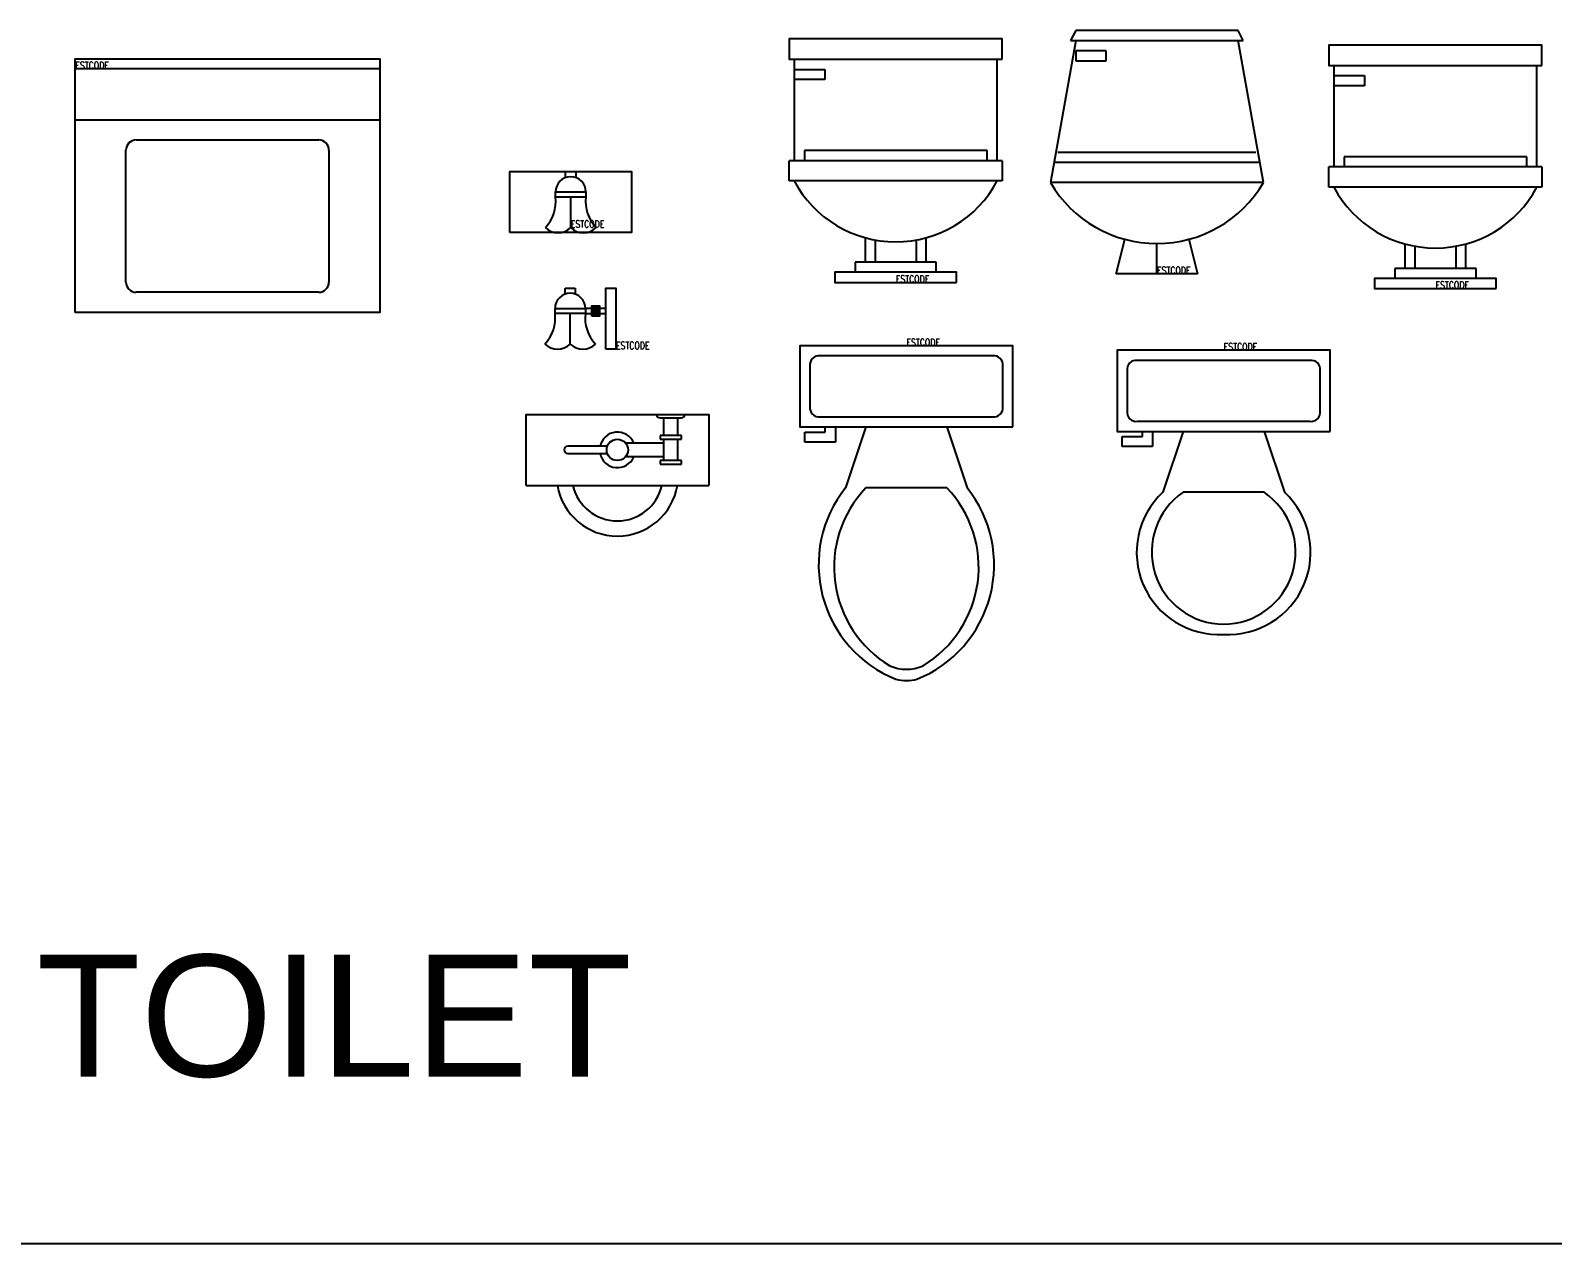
# Model space of a CAD drawing. Header units: metres. Extents: x 3586 to 7307, y 3108 to 6437.
# Drawn here: x 4054.7834 to 4055.1984, y 3259.2675 to 3259.5983 of the extents above; entities that cross this region are included whole.
import ezdxf

# ---------------------------------------------------------------- set-up
doc = ezdxf.new("R2010")
doc.units = ezdxf.units.M
doc.styles.add('ATTR', font='romans.shx', dxfattribs={"width": 0.8, "height": 0.7})
doc.styles.get("Standard").update_dxf_attribs({"font": 'arial.ttf'})

msp = doc.modelspace()

# ---------------------------------------------------------------- linework, layer by layer
for p, q in [((4055.068377662295, 3259.598265738822), (4055.066994127243, 3259.595498668718)), ((4055.112650783954, 3259.598265738822), (4055.068377662295, 3259.598265738822)), ((4055.114034319006, 3259.595498668718), (4055.112650783954, 3259.598265738822)), ((4055.068377662295, 3259.595498668718), (4055.061459987036, 3259.556759687266)), ((4055.066994127243, 3259.595498668718), (4055.114034319006, 3259.595498668718)), ((4055.076678872606, 3259.592731598615), (4055.068377662295, 3259.592731598615)), ((4055.068377662295, 3259.592731598615), (4055.068377662295, 3259.589964528511)), ((4055.076678872606, 3259.589964528511), (4055.076678872606, 3259.592731598615)), ((4055.119568459213, 3259.556759687266), (4055.112650783954, 3259.595498668718)), ((4054.991627141523, 3259.590422948774), (4054.991627141523, 3259.562752247737)), ((4055.046968543597, 3259.562752247737), (4055.046968543597, 3259.590422948774)), ((4055.068377662295, 3259.589964528511), (4055.076678872606, 3259.589964528511)), ((4055.138782226833, 3259.588732032951), (4055.138782226833, 3259.561061331914)), ((4055.194123628907, 3259.561061331914), (4055.194123628907, 3259.588732032951)), ((4054.878594022396, 3259.587761146482), (4054.795581919284, 3259.587761146482)), ((4054.991627141523, 3259.58765587867), (4054.999928351834, 3259.58765587867)), ((4054.999928351834, 3259.584888808567), (4054.991627141523, 3259.584888808567)), ((4054.999928351834, 3259.58765587867), (4054.999928351834, 3259.584888808567)), ((4055.138782226833, 3259.585964962847), (4055.147083437143, 3259.585964962847)), ((4055.147083437143, 3259.585964962847), (4055.147083437143, 3259.583197892743)), ((4055.147083437143, 3259.583197892743), (4055.138782226833, 3259.583197892743)), ((4054.795581919284, 3259.573925795964), (4054.878594022396, 3259.573925795964)), ((4055.044201473493, 3259.56551931784), (4054.994394211627, 3259.56551931784)), ((4054.994394211627, 3259.56551931784), (4054.994394211627, 3259.562752247737)), ((4055.044201473493, 3259.562752247737), (4055.044201473493, 3259.56551931784)), ((4055.063524221333, 3259.565060897577), (4055.117501457846, 3259.565060897577)), ((4055.191356558803, 3259.563828402017), (4055.141549296936, 3259.563828402017)), ((4055.141549296936, 3259.563828402017), (4055.141549296936, 3259.561061331914)), ((4055.191356558803, 3259.561061331914), (4055.191356558803, 3259.563828402017)), ((4054.929298654455, 3259.558127381027), (4054.929298654455, 3259.559762442751)), ((4054.932065724559, 3259.559762442751), (4054.932065724559, 3259.558127381027)), ((4055.048352078649, 3259.562752247737), (4054.990243606471, 3259.562752247737)), ((4054.990243606471, 3259.557218107529), (4054.990243606471, 3259.562752247737)), ((4055.048352078649, 3259.562752247737), (4055.048352078649, 3259.557218107529)), ((4055.118171088811, 3259.562293827474), (4055.062835220877, 3259.562293827474)), ((4055.195507163959, 3259.561061331914), (4055.137398691781, 3259.561061331914)), ((4055.137398691781, 3259.555527191706), (4055.137398691781, 3259.561061331914)), ((4055.195507163959, 3259.561061331914), (4055.195507163959, 3259.555527191706)), ((4055.048352078649, 3259.557218107529), (4054.990243606471, 3259.557218107529)), ((4055.119568459213, 3259.556759687266), (4055.061459987036, 3259.556759687266)), ((4055.195507163959, 3259.555527191706), (4055.137398691781, 3259.555527191706)), ((4054.926531584351, 3259.552844767492), (4054.926531584351, 3259.554228302544)), ((4054.926531584351, 3259.554228302544), (4054.934832794663, 3259.554228302544)), ((4054.934832794663, 3259.552844767492), (4054.926531584351, 3259.552844767492)), ((4054.930682189507, 3259.544543557181), (4054.930682189507, 3259.552844767492)), ((4054.934832794663, 3259.554228302544), (4054.934832794663, 3259.552844767492)), ((4055.010996632249, 3259.541740500904), (4055.010996632249, 3259.5350815467)), ((4055.013763702352, 3259.5350815467), (4055.013763702352, 3259.54107446713)), ((4055.024831982767, 3259.54107446713), (4055.024831982767, 3259.5350815467)), ((4055.027599052871, 3259.5350815467), (4055.027599052871, 3259.541740500904)), ((4055.07944594271, 3259.531856056333), (4055.081797952298, 3259.541260774201)), ((4055.090514223125, 3259.531856056333), (4055.090514223125, 3259.540157266644)), ((4055.099219425671, 3259.541307814393), (4055.101582503539, 3259.531856056333)), ((4055.158151717559, 3259.540049585081), (4055.158151717559, 3259.533390630877)), ((4055.160918787662, 3259.533390630877), (4055.160918787662, 3259.539383551307)), ((4055.171987068077, 3259.539383551307), (4055.171987068077, 3259.533390630877)), ((4055.174754138181, 3259.533390630877), (4055.174754138181, 3259.540049585081)), ((4055.030366122975, 3259.5350815467), (4055.008229562145, 3259.5350815467)), ((4055.008229562145, 3259.5350815467), (4055.008229562145, 3259.532314476596)), ((4055.030366122975, 3259.532314476596), (4055.030366122975, 3259.5350815467)), ((4055.101582503539, 3259.531856056333), (4055.07944594271, 3259.531856056333)), ((4055.177521208284, 3259.533390630877), (4055.155384647455, 3259.533390630877)), ((4055.155384647455, 3259.533390630877), (4055.155384647455, 3259.530623560773)), ((4055.177521208284, 3259.530623560773), (4055.177521208284, 3259.533390630877)), ((4054.929163481077, 3259.527981517215), (4054.931930551181, 3259.527981517215)), ((4054.929163481077, 3259.526346455491), (4054.929163481077, 3259.527981517215)), ((4054.931930551181, 3259.527981517215), (4054.931930551181, 3259.526346455491)), ((4054.926396410973, 3259.521063841955), (4054.926396410973, 3259.522447377007)), ((4054.926396410973, 3259.522447377007), (4054.934697621285, 3259.522447377007)), ((4054.934697621285, 3259.522447377007), (4054.934697621285, 3259.521063841955)), ((4054.940231761492, 3259.522447377007), (4054.934697621285, 3259.522447377007)), ((4054.937464691388, 3259.522087657894), (4054.937464691388, 3259.521423561069)), ((4054.934697621285, 3259.521063841955), (4054.926396410973, 3259.521063841955)), ((4054.930547016129, 3259.512762631644), (4054.930547016129, 3259.521063841955)), ((4054.934697621285, 3259.521063841955), (4054.940231761492, 3259.521063841955)), ((4055.048490606726, 3259.49567033193), (4055.048490606726, 3259.506738612345)), ((4055.134994782685, 3259.49445416637), (4055.134994782685, 3259.505522446785)), ((4054.954066106097, 3259.49358049794), (4054.961813874716, 3259.49358049794)), ((4054.955034552962, 3259.492612023404), (4054.96084540018, 3259.492612023404)), ((4054.956003027499, 3259.492612023404), (4054.956003027499, 3259.487769650722)), ((4054.959876925644, 3259.487769650722), (4054.959876925644, 3259.492612023404)), ((4054.994532739704, 3259.488752656671), (4055.000066879911, 3259.488752656671)), ((4054.994532739704, 3259.485985586567), (4054.994532739704, 3259.488752656671)), ((4055.000066879911, 3259.488752656671), (4055.000066879911, 3259.490136191723)), ((4055.002833950015, 3259.490136191723), (4055.002833950015, 3259.485985586567)), ((4055.011135160326, 3259.490136191723), (4055.005601020118, 3259.4735337711)), ((4055.033271721155, 3259.490136191723), (4055.038805861363, 3259.4735337711)), ((4055.086571055871, 3259.487536491111), (4055.086571055871, 3259.488920026163)), ((4055.089338125974, 3259.488920026163), (4055.089338125974, 3259.484769421008)), ((4055.097639336285, 3259.488920026163), (4055.092105196078, 3259.472317605541)), ((4055.119775897115, 3259.488920026163), (4055.125310037322, 3259.472317605541)), ((4054.940701434203, 3259.484864227114), (4054.929854215019, 3259.484864227114)), ((4054.945551388656, 3259.48583270165), (4054.956003027499, 3259.48583270165)), ((4054.96084540018, 3259.487769650722), (4054.955034552962, 3259.487769650722)), ((4054.955034552962, 3259.487769650722), (4054.955034552962, 3259.486801176186)), ((4054.955034552962, 3259.486801176186), (4054.96084540018, 3259.486801176186)), ((4054.956003027499, 3259.486801176186), (4054.956003027499, 3259.480990328968)), ((4054.959876925644, 3259.480990328968), (4054.959876925644, 3259.486801176186)), ((4054.96084540018, 3259.486801176186), (4054.96084540018, 3259.487769650722)), ((4055.002833950015, 3259.485985586567), (4054.994532739704, 3259.485985586567)), ((4055.081036915663, 3259.487536491111), (4055.086571055871, 3259.487536491111)), ((4055.081036915663, 3259.484769421008), (4055.081036915663, 3259.487536491111)), ((4055.089338125974, 3259.484769421008), (4055.081036915663, 3259.484769421008)), ((4054.929854215019, 3259.482927278041), (4054.940701434203, 3259.482927278041)), ((4054.956003027499, 3259.481958803505), (4054.945581715745, 3259.481958803505)), ((4054.96084540018, 3259.480990328968), (4054.955034552962, 3259.480990328968)), ((4054.955034552962, 3259.480990328968), (4054.955034552962, 3259.480021854432)), ((4054.96084540018, 3259.480021854432), (4054.96084540018, 3259.480990328968)), ((4054.955034552962, 3259.480021854432), (4054.96084540018, 3259.480021854432)), ((4054.918509227593, 3259.474211007214), (4054.96831648946, 3259.474211007214)), ((4055.033271721155, 3259.4735337711), (4055.011135160326, 3259.4735337711)), ((4055.119775897115, 3259.472317605541), (4055.097639336285, 3259.472317605541)), ((4054.192718021622, 3259.267466689114), (4055.591294330624, 3259.267466689114))]:
    msp.add_line(p, q)
for points in [[(4055.048352078649, 3259.590422948774), (4055.048352078649, 3259.595957088981), (4054.990243606471, 3259.595957088981), (4054.990243606471, 3259.590422948774)], [(4055.195507163959, 3259.588732032951), (4055.195507163959, 3259.594266173158), (4055.137398691781, 3259.594266173158), (4055.137398691781, 3259.588732032951)], [(4054.795581919284, 3259.521351463993), (4054.795581919284, 3259.590528216586), (4054.878594022396, 3259.590528216586), (4054.878594022396, 3259.521351463993)], [(4054.914079768885, 3259.543160022129), (4054.914079768885, 3259.559762442751), (4054.947284610129, 3259.559762442751), (4054.947284610129, 3259.543160022129)], [(4055.035900263182, 3259.529547406492), (4055.035900263182, 3259.532314476596), (4055.002695421937, 3259.532314476596), (4055.002695421937, 3259.529547406492)], [(4055.183055348492, 3259.527856490669), (4055.183055348492, 3259.530623560773), (4055.149850507247, 3259.530623560773), (4055.149850507247, 3259.527856490669)], [(4054.940231761492, 3259.511379096592), (4054.940231761492, 3259.527981517215), (4054.942998831596, 3259.527981517215), (4054.942998831596, 3259.511379096592)], [(4054.936427040099, 3259.520372074429), (4054.936427040099, 3259.523139144533), (4054.938502342677, 3259.523139144533), (4054.938502342677, 3259.520372074429)], [(4054.93644087545, 3259.52039974513), (4054.93644087545, 3259.523111473832), (4054.938488507326, 3259.523111473832), (4054.938488507326, 3259.52039974513)], [(4054.936468546151, 3259.520427415832), (4054.936468546151, 3259.523083803131), (4054.938460836625, 3259.523083803131), (4054.938460836625, 3259.520427415832)], [(4054.936496216852, 3259.520455086533), (4054.936496216852, 3259.52305613243), (4054.938433165924, 3259.52305613243), (4054.938433165924, 3259.520455086533)], [(4054.936523887553, 3259.520482757234), (4054.936523887553, 3259.523028461729), (4054.938405495223, 3259.523028461729), (4054.938405495223, 3259.520482757234)], [(4054.936551558254, 3259.520510427935), (4054.936551558254, 3259.523000791028), (4054.938377824522, 3259.523000791028), (4054.938377824522, 3259.520510427935)], [(4054.936579228955, 3259.520538098636), (4054.936579228955, 3259.522973120327), (4054.938350153821, 3259.522973120327), (4054.938350153821, 3259.520538098636)], [(4054.936606899656, 3259.520565769337), (4054.936606899656, 3259.522945449626), (4054.93832248312, 3259.522945449626), (4054.93832248312, 3259.520565769337)], [(4054.936634570357, 3259.520593440038), (4054.936634570357, 3259.522917778925), (4054.938294812419, 3259.522917778925), (4054.938294812419, 3259.520593440038)], [(4054.936662241058, 3259.520621110739), (4054.936662241058, 3259.522890108224), (4054.938267141718, 3259.522890108224), (4054.938267141718, 3259.520621110739)], [(4054.936689911759, 3259.52064878144), (4054.936689911759, 3259.522862437523), (4054.938239471017, 3259.522862437523), (4054.938239471017, 3259.52064878144)], [(4054.93671758246, 3259.520676452141), (4054.93671758246, 3259.522834766822), (4054.938211800316, 3259.522834766822), (4054.938211800316, 3259.520676452141)], [(4054.936745253161, 3259.520704122842), (4054.936745253161, 3259.522807096121), (4054.938184129615, 3259.522807096121), (4054.938184129615, 3259.520704122842)], [(4054.936772923862, 3259.520731793543), (4054.936772923862, 3259.52277942542), (4054.938156458914, 3259.52277942542), (4054.938156458914, 3259.520731793543)], [(4054.936800594563, 3259.520759464244), (4054.936800594563, 3259.522751754719), (4054.938128788213, 3259.522751754719), (4054.938128788213, 3259.520759464244)], [(4054.936828265264, 3259.520787134945), (4054.936828265264, 3259.522724084018), (4054.938101117512, 3259.522724084018), (4054.938101117512, 3259.520787134945)], [(4054.936855935965, 3259.520814805646), (4054.936855935965, 3259.522696413317), (4054.938073446811, 3259.522696413317), (4054.938073446811, 3259.520814805646)], [(4054.936883606666, 3259.520842476347), (4054.936883606666, 3259.522668742616), (4054.93804577611, 3259.522668742616), (4054.93804577611, 3259.520842476347)], [(4054.936911277367, 3259.520870147048), (4054.936911277367, 3259.522641071915), (4054.938018105409, 3259.522641071915), (4054.938018105409, 3259.520870147048)], [(4054.936938948068, 3259.520897817749), (4054.936938948068, 3259.522613401214), (4054.937990434708, 3259.522613401214), (4054.937990434708, 3259.520897817749)], [(4054.936966618769, 3259.52092548845), (4054.936966618769, 3259.522585730513), (4054.937962764007, 3259.522585730513), (4054.937962764007, 3259.52092548845)], [(4054.93699428947, 3259.520953159151), (4054.93699428947, 3259.522558059812), (4054.937935093306, 3259.522558059812), (4054.937935093306, 3259.520953159151)], [(4054.937021960171, 3259.520980829852), (4054.937021960171, 3259.52253038911), (4054.937907422605, 3259.52253038911), (4054.937907422605, 3259.520980829852)], [(4054.937049630872, 3259.521008500553), (4054.937049630872, 3259.522502718409), (4054.937879751904, 3259.522502718409), (4054.937879751904, 3259.521008500553)], [(4054.937077301573, 3259.521036171254), (4054.937077301573, 3259.522475047708), (4054.937852081202, 3259.522475047708), (4054.937852081202, 3259.521036171254)], [(4054.937104972274, 3259.521063841955), (4054.937104972274, 3259.522447377007), (4054.937824410501, 3259.522447377007), (4054.937824410501, 3259.521063841955)], [(4054.937132642975, 3259.521091512656), (4054.937132642975, 3259.522419706306), (4054.9377967398, 3259.522419706306), (4054.9377967398, 3259.521091512656)], [(4054.937160313677, 3259.521119183357), (4054.937160313677, 3259.522392035605), (4054.937769069099, 3259.522392035605), (4054.937769069099, 3259.521119183357)], [(4054.937187984378, 3259.521146854059), (4054.937187984378, 3259.522364364904), (4054.937741398398, 3259.522364364904), (4054.937741398398, 3259.521146854059)], [(4054.937215655079, 3259.52117452476), (4054.937215655079, 3259.522336694203), (4054.937713727697, 3259.522336694203), (4054.937713727697, 3259.52117452476)], [(4054.93724332578, 3259.521202195461), (4054.93724332578, 3259.522309023502), (4054.937686056996, 3259.522309023502), (4054.937686056996, 3259.521202195461)], [(4054.937270996481, 3259.521229866162), (4054.937270996481, 3259.522281352801), (4054.937658386295, 3259.522281352801), (4054.937658386295, 3259.521229866162)], [(4054.937298667182, 3259.521257536863), (4054.937298667182, 3259.5222536821), (4054.937630715594, 3259.5222536821), (4054.937630715594, 3259.521257536863)], [(4054.937326337883, 3259.521285207564), (4054.937326337883, 3259.522226011399), (4054.937603044893, 3259.522226011399), (4054.937603044893, 3259.521285207564)], [(4054.937354008584, 3259.521312878265), (4054.937354008584, 3259.522198340698), (4054.937575374192, 3259.522198340698), (4054.937575374192, 3259.521312878265)], [(4054.937381679285, 3259.521340548966), (4054.937381679285, 3259.522170669997), (4054.937547703491, 3259.522170669997), (4054.937547703491, 3259.521340548966)], [(4054.937409349986, 3259.521368219667), (4054.937409349986, 3259.522142999296), (4054.93752003279, 3259.522142999296), (4054.93752003279, 3259.521368219667)], [(4054.937437020687, 3259.521395890368), (4054.937437020687, 3259.522115328595), (4054.937492362089, 3259.522115328595), (4054.937492362089, 3259.521395890368)], [(4055.05125767683, 3259.490136191723), (4055.05125767683, 3259.512272752552), (4054.993149204652, 3259.512272752552), (4054.993149204652, 3259.490136191723)], [(4055.137761852789, 3259.488920026163), (4055.137761852789, 3259.511056586993), (4055.079653380611, 3259.511056586993), (4055.079653380611, 3259.488920026163)]]:
    msp.add_lwpolyline(points, close=True)
for points in [[(4054.812184339907, 3259.568391655756), (4054.861991601773, 3259.568391655756)], [(4054.809417269803, 3259.529652674304), (4054.809417269803, 3259.565624585653)], [(4054.864758671877, 3259.565624585653), (4054.864758671877, 3259.529652674304)], [(4054.861991601773, 3259.5268856042), (4054.812184339907, 3259.5268856042)], [(4055.045723536622, 3259.509505682448), (4054.998683344859, 3259.509505682448)], [(4054.995916274755, 3259.506738612345), (4054.995916274755, 3259.49567033193)], [(4055.082420450715, 3259.505522446785), (4055.082420450715, 3259.49445416637)], [(4055.132227712581, 3259.508289516889), (4055.085187520819, 3259.508289516889)], [(4054.918509227593, 3259.474211007214), (4054.918509227593, 3259.49358049794), (4054.96831648946, 3259.49358049794), (4054.96831648946, 3259.474211007214)], [(4054.998683344859, 3259.492903261826), (4055.045723536622, 3259.492903261826)], [(4055.085187520819, 3259.491687096267), (4055.132227712581, 3259.491687096267)]]:
    msp.add_lwpolyline(points)
msp.add_circle((4054.943412858527, 3259.483895752577), 0.002905423608898407)
for centre, radius, start, end in [((4054.812184339907, 3259.565624585653), 0.002767070103712768, 90, 180), ((4054.861991601773, 3259.565624585653), 0.002767070103712768, 0, 90), ((4054.930682189507, 3259.554228302544), 0.004150605155569153, 0, 180), ((4055.01929784256, 3259.571975722514), 0.03136011861851103, 208.0724999960314, 331.9275000039686), ((4055.090514223125, 3259.573880933533), 0.03372366688899937, 210.5101999942202, 329.4898000057798), ((4055.16645292787, 3259.57028480669), 0.03136011861851103, 208.0724999960314, 331.9275000039686), ((4054.916537757258, 3259.551564167448), 0.01007555804323277, 315.8287000037879, 7.301432999977175), ((4054.944826621756, 3259.551564167448), 0.01007555804323277, 172.6985999988273, 224.171299996212), ((4054.927223351877, 3259.548002394811), 0.004891535216030009, 225, 315), ((4054.934141027137, 3259.548002394811), 0.004891535216030009, 225, 315), ((4054.812184339907, 3259.529652674304), 0.002767070103712768, 180, 270), ((4054.861991601773, 3259.529652674304), 0.002767070103712768, 270, 0), ((4054.930547016129, 3259.522447377007), 0.004150605155569153, 0, 180), ((4054.91640258388, 3259.519783241912), 0.01007555804323277, 315.8287000037879, 7.301432999977175), ((4054.944691448378, 3259.519783241912), 0.01007555804323277, 172.6985999988273, 224.171299996212), ((4054.927088178499, 3259.516221469274), 0.004891535216030009, 225, 315), ((4054.934005853759, 3259.516221469274), 0.004891535216030009, 225, 315), ((4054.998337461096, 3259.507084496108), 0.002445767608015004, 81.86990000285127, 188.1300999971488), ((4055.046069420385, 3259.507084496108), 0.002445767608015004, 351.8699000028512, 98.13009999714876), ((4055.084841637055, 3259.505868330548), 0.002445767608015004, 81.86990000285127, 188.1300999971488), ((4055.132573596345, 3259.505868330548), 0.002445767608015004, 351.8699000028512, 98.13009999714876), ((4054.95507708283, 3259.49362311082), 0.001011889312812701, 182.4083999972009, 267.5916000027991), ((4054.960802897984, 3259.49362311082), 0.001011889312812701, 272.4083999972009, 357.5916000027991), ((4054.998337461096, 3259.495324448167), 0.002445767608015004, 171.8698979947343, 278.1300999971488), ((4055.046069420385, 3259.495324448167), 0.002445767608015004, 261.8699000028513, 8.130099997148767), ((4055.084841637055, 3259.494108282608), 0.002445767608015004, 171.8698979947343, 278.1300999971488), ((4055.132573596345, 3259.494108282608), 0.002445767608015004, 261.8699000028513, 8.130099997148767), ((4054.943412858527, 3259.483895752577), 0.004842372681497345, 22.8504700046309, 168.5769999961872), ((4054.929854215019, 3259.483895752577), 0.0009684745362994689, 90, 270), ((4054.943412858527, 3259.483895752577), 0.004842372681497345, 191.8763000029478, 336.586299996817), ((4054.943412858527, 3259.476978077318), 0.01660242062227661, 189.7325999988487, 350.440900000475), ((4054.943412858527, 3259.476978077318), 0.01245181546670746, 192.8397999961381, 347.201000001322), ((4055.031942316733, 3259.452558009948), 0.03367253157415082, 141.4691096800392, 247.9714346814289), ((4055.033825017799, 3259.451902451563), 0.03134863287736978, 136.3677254445442, 238.9468239377096), ((4055.012464737686, 3259.452558075398), 0.03367257082985982, 292.0284332719046, 38.53070636801567), ((4055.010582048823, 3259.451902516106), 0.03134865249286763, 301.0530065751083, 43.63209216815961), ((4055.107387170846, 3259.455939871011), 0.02240012425708079, 133.017219998138, 273.3799999950975), ((4055.108811105122, 3259.456066326115), 0.01972080624756706, 124.5054299981159, 269.700000003894), ((4055.108604404985, 3259.456066326115), 0.01972080624756706, 270.299999996106, 55.49460000123763), ((4055.110028339261, 3259.455939871011), 0.02240012425708079, 266.6200000049025, 46.98280000180673), ((4055.022203498756, 3259.435136620332), 0.01106828041485107, 245.7318247494226, 294.2681740535824), ((4055.022203498687, 3259.432027807922), 0.01106828041485107, 254.860528325631, 285.1394707675813)]:
    msp.add_arc(centre, radius, start, end)

# ---------------------------------------------------------------- texts
msp.add_text('TOILET', height=0.03320484124455322).set_placement((4054.785031664221, 3259.313001173836))
at = {"style": 'ATTR', "width": 0.8, "flags": 9}
for p in [(4054.795581919284, 3259.587761146482), (4054.930682189507, 3259.544543557181), (4055.01929784256, 3259.529547406492), (4055.090514223125, 3259.531856056333), (4055.16645292787, 3259.527856490669), (4055.022203440741, 3259.512272752552), (4054.942998831596, 3259.511379096592), (4055.1087076167, 3259.511056586993)]:
    msp.add_attdef('ESTCODE', p, '', height=0.001936949072598938, dxfattribs=at)

doc.saveas('drawing.dxf')
